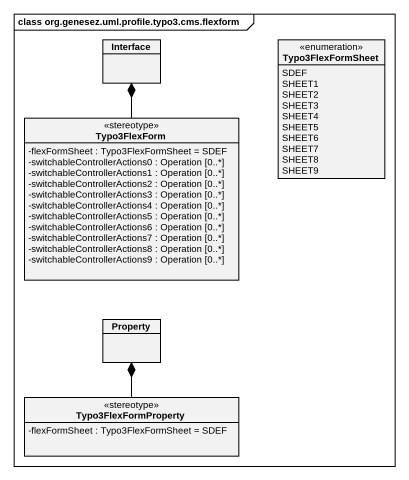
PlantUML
@startuml
mainframe class org.genesez.uml.profile.typo3.cms.flexform
hide circle
hide empty members
skinparam classAttributeIconSize 0
class "Interface" as Interface_
enum Typo3FlexFormSheet {
  SDEF
  SHEET1
  SHEET2
  SHEET3
  SHEET4
  SHEET5
  SHEET6
  SHEET7
  SHEET8
  SHEET9
}
class Typo3FlexForm <<stereotype>> {
  -flexFormSheet : Typo3FlexFormSheet = SDEF
  -switchableControllerActions0 : Operation [0..*]
  -switchableControllerActions1 : Operation [0..*]
  -switchableControllerActions2 : Operation [0..*]
  -switchableControllerActions3 : Operation [0..*]
  -switchableControllerActions4 : Operation [0..*]
  -switchableControllerActions5 : Operation [0..*]
  -switchableControllerActions6 : Operation [0..*]
  -switchableControllerActions7 : Operation [0..*]
  -switchableControllerActions8 : Operation [0..*]
  -switchableControllerActions9 : Operation [0..*]
}
class Property
class Typo3FlexFormProperty <<stereotype>> {
  -flexFormSheet : Typo3FlexFormSheet = SDEF
}
Typo3FlexForm -up-* Interface_
Typo3FlexFormProperty -up-* Property
@enduml
